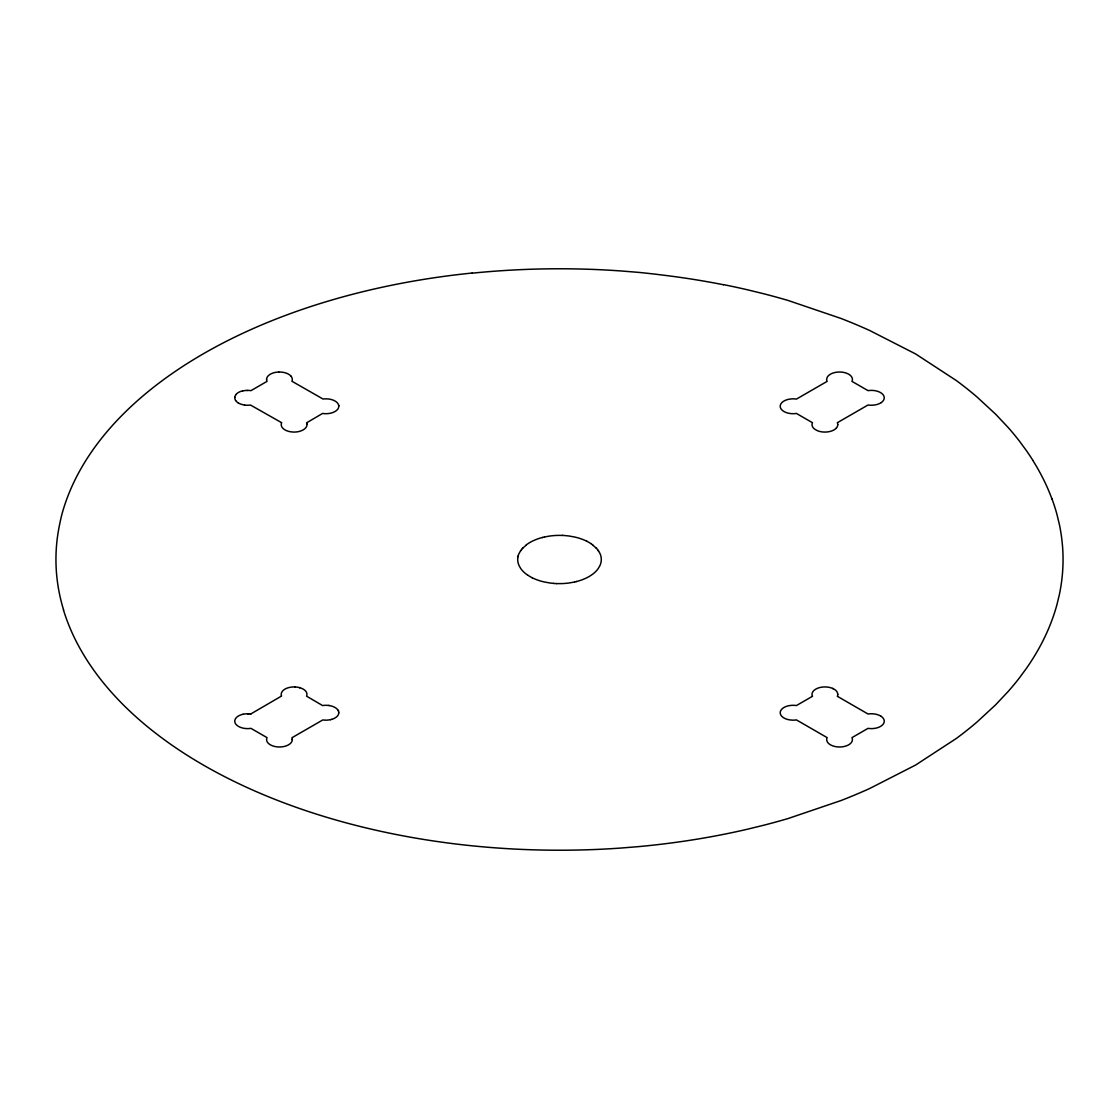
<?xml version="1.0" encoding="UTF-8"?>
<svg xmlns="http://www.w3.org/2000/svg" width="1119" height="1119" viewBox="0 0 1119 1119"><rect width="100%" height="100%" fill="white"/><g stroke="black" fill="none" stroke-linecap="round" stroke-linejoin="round"><path stroke-width="1.5" d="M234.808 397.301L234.822 397.161A12.519 7.232 0 0 1 234.962 396.518A13.862 8.001 0 0 1 235.144 396.014A13.554 7.819 0 0 1 235.466 395.399L235.549 395.273A13.582 7.847 0 0 1 235.885 394.797M518.125 556.143L518.237 555.723A43.123 24.898 0 0 1 518.95 553.667L520.755 550.464M836.369 428.004L835.921 428.465A14.477 8.365 0 0 1 835.306 429.011A15.596 9.008 0 0 1 834.606 429.514A14.757 8.518 0 0 1 833.683 430.074L833.515 430.158A15.218 8.784 0 0 1 832.816 430.493L832.648 430.563A13.834 7.987 0 0 1 831.725 430.941A11.134 6.434 0 0 1 830.746 431.249L830.536 431.305A13.204 7.623 0 0 1 829.515 431.57A15.344 8.854 0 0 1 829.095 431.654L828.885 431.696A10.519 6.071 0 0 1 828.228 431.808L826.703 431.99A13.764 7.945 0 0 1 826.032 432.032A12.994 7.497 0 0 1 825.36 432.06A16.617 9.595 0 0 1 824.913 432.06A14.869 8.588 0 0 1 824.004 432.046L823.78 432.032A16.701 9.637 0 0 1 823.122 431.99A11.274 6.518 0 0 1 822.675 431.948L822.017 431.878A22.24 12.841 0 0 1 821.36 431.78A10.519 6.071 0 0 1 820.94 431.696A14.673 8.476 0 0 1 820.297 431.57A19.624 11.33 0 0 1 819.681 431.416A21.653 12.505 0 0 1 819.066 431.249L818.87 431.193A11.4 6.574 0 0 1 818.283 430.997L818.087 430.941A17.708 10.225 0 0 1 817.346 430.647A16.253 9.386 0 0 1 816.996 430.493L814.632 429.109A14.435 8.337 0 0 1 814.128 428.689L814.003 428.577A14.043 8.113 0 0 1 813.555 428.129L813.457 428.004A21.653 12.505 0 0 1 813.163 427.654L812.898 427.304A13.26 7.651 0 0 1 812.674 426.926A10.519 6.071 0 0 1 812.492 426.563L812.282 426.059A17.177 9.917 0 0 1 812.142 425.542A16.701 9.637 0 0 1 812.1 425.29A13.512 7.805 0 0 1 812.058 424.898A16.617 9.595 0 0 1 812.044 424.633A13.848 8.001 0 0 1 812.1 423.989A13.792 7.959 0 0 1 812.142 423.737L812.492 422.716L796.42 413.443L794.882 413.624A13.764 7.945 0 0 1 794.21 413.666A12.994 7.497 0 0 1 793.539 413.694A16.617 9.595 0 0 1 793.091 413.694A14.869 8.588 0 0 1 792.196 413.68L791.972 413.666A16.701 9.637 0 0 1 791.301 413.624A11.274 6.518 0 0 1 790.853 413.582L790.196 413.498A22.24 12.841 0 0 1 789.538 413.401A10.519 6.071 0 0 1 789.119 413.331A14.673 8.476 0 0 1 788.475 413.205A19.624 11.33 0 0 1 787.86 413.051A21.653 12.505 0 0 1 787.244 412.883L787.049 412.827A11.4 6.574 0 0 1 786.461 412.631L786.279 412.561A17.708 10.225 0 0 1 785.524 412.282A16.253 9.386 0 0 1 785.174 412.114L784.321 411.694A17.442 10.071 0 0 1 783.846 411.428L782.824 410.743A14.435 8.337 0 0 1 782.307 410.309L782.181 410.197A14.043 8.113 0 0 1 781.733 409.75L781.635 409.638A21.653 12.505 0 0 1 781.342 409.288L781.09 408.925A13.26 7.651 0 0 1 780.866 408.561A10.519 6.071 0 0 1 780.67 408.183L780.516 407.806A17.177 9.917 0 0 1 780.321 407.176A16.701 9.637 0 0 1 780.279 406.91A13.512 7.805 0 0 1 780.237 406.533A16.617 9.595 0 0 1 780.237 406.267A13.848 8.001 0 0 1 780.279 405.624A13.792 7.959 0 0 1 780.321 405.358L780.67 404.351A10.519 6.071 0 0 1 780.866 403.973L781.09 403.609A13.204 7.623 0 0 1 781.538 403.022L781.733 402.784A11.722 6.77 0 0 1 782.181 402.336A11.596 6.7 0 0 1 782.685 401.903L782.95 401.693A11.833 6.826 0 0 1 783.384 401.399L783.538 401.301A14.505 8.379 0 0 1 784.321 400.84L784.657 400.672A11.568 6.672 0 0 1 785.174 400.42L785.524 400.266A11.274 6.504 0 0 1 786.279 399.973A15.274 8.812 0 0 1 786.853 399.777A12.505 7.218 0 0 1 787.258 399.651A13.876 8.015 0 0 1 787.86 399.483A13.764 7.945 0 0 1 788.475 399.343A13.568 7.833 0 0 1 789.329 399.175L791.748 398.882A21.023 12.141 0 0 1 792.42 398.854A12.729 7.343 0 0 1 793.091 398.84A13.834 7.987 0 0 1 793.539 398.854L793.763 398.854A15.974 9.218 0 0 1 794.882 398.91L795.105 398.937A15.596 9.008 0 0 1 795.763 399.007A12.211 7.05 0 0 1 796.42 399.105L827.137 381.369A12.211 7.05 0 0 1 826.927 380.866A15.596 9.008 0 0 1 826.857 380.6L826.829 380.474A10.952 6.322 0 0 1 826.731 379.956L826.717 379.831A13.848 8.001 0 0 1 826.689 379.439A12.98 7.497 0 0 1 826.717 379.047A13.582 7.833 0 0 1 826.745 378.795L827.193 377.397A13.652 7.875 0 0 1 827.542 376.781A11.596 6.686 0 0 1 828.074 376.11L828.536 375.62A14.477 8.365 0 0 1 829.151 375.075L829.291 374.977A15.596 9.008 0 0 1 829.85 374.571L830.004 374.473A14.757 8.518 0 0 1 830.788 374.012L830.955 373.928A15.218 8.784 0 0 1 831.641 373.592L831.809 373.508A13.834 7.987 0 0 1 832.732 373.145A11.134 6.434 0 0 1 833.711 372.823L833.921 372.767A13.204 7.623 0 0 1 834.942 372.515A15.344 8.854 0 0 1 835.361 372.417L835.585 372.389A10.519 6.071 0 0 1 836.229 372.277L837.767 372.095A13.764 7.945 0 0 1 838.439 372.054A12.994 7.497 0 0 1 839.11 372.026A16.617 9.595 0 0 1 839.558 372.026A14.869 8.588 0 0 1 840.453 372.04L840.677 372.054A16.701 9.637 0 0 1 841.348 372.095A11.274 6.518 0 0 1 841.782 372.137L842.439 372.207A22.24 12.841 0 0 1 843.097 372.305A10.519 6.071 0 0 1 843.53 372.389A14.673 8.476 0 0 1 844.16 372.515A19.624 11.33 0 0 1 844.789 372.655A21.653 12.505 0 0 1 845.391 372.823L845.586 372.893A11.4 6.574 0 0 1 846.174 373.075L846.37 373.145A17.708 10.225 0 0 1 847.111 373.438A16.253 9.386 0 0 1 847.475 373.592A23.499 13.568 0 0 1 847.992 373.844L848.328 374.012A17.442 10.071 0 0 1 848.803 374.292L849.251 374.571A23.499 13.568 0 0 1 849.685 374.879L849.825 374.977A14.435 8.337 0 0 1 850.342 375.397L850.454 375.508A14.043 8.113 0 0 1 850.902 375.956L851.013 376.068A21.653 12.505 0 0 1 851.293 376.418L851.559 376.781A13.26 7.651 0 0 1 851.783 377.145A10.519 6.071 0 0 1 851.965 377.523L852.174 378.026A17.177 9.917 0 0 1 852.314 378.544A16.701 9.637 0 0 1 852.356 378.795A13.512 7.805 0 0 1 852.398 379.187A16.617 9.595 0 0 1 852.412 379.439A13.848 8.001 0 0 1 852.356 380.096A13.792 7.959 0 0 1 852.314 380.348L851.965 381.369L868.05 390.643L869.575 390.461A13.764 7.945 0 0 1 870.246 390.419A12.994 7.497 0 0 1 870.918 390.391A16.617 9.595 0 0 1 871.365 390.391A14.869 8.588 0 0 1 872.274 390.405L872.498 390.419A16.701 9.637 0 0 1 873.156 390.461A11.274 6.518 0 0 1 873.603 390.503L874.261 390.573A22.24 12.841 0 0 1 874.918 390.671A10.519 6.071 0 0 1 875.338 390.755A14.673 8.476 0 0 1 875.981 390.881A19.624 11.33 0 0 1 876.597 391.035A21.653 12.505 0 0 1 877.212 391.202L877.408 391.258A11.4 6.574 0 0 1 877.995 391.454L878.191 391.524A17.708 10.225 0 0 1 878.933 391.804A16.253 9.386 0 0 1 879.282 391.958A23.499 13.568 0 0 1 879.8 392.209L880.135 392.391A17.442 10.071 0 0 1 880.625 392.657L881.073 392.937A23.499 13.568 0 0 1 881.506 393.245L881.646 393.342A14.435 8.337 0 0 1 882.15 393.762L882.276 393.874A14.043 8.113 0 0 1 882.723 394.322L882.821 394.447A21.653 12.505 0 0 1 883.115 394.797L883.381 395.147A13.26 7.651 0 0 1 883.604 395.525A10.519 6.071 0 0 1 883.786 395.888L883.996 396.392A17.177 9.917 0 0 1 884.136 396.909A16.701 9.637 0 0 1 884.178 397.161A13.512 7.805 0 0 1 884.22 397.553A16.617 9.595 0 0 1 884.234 397.818A13.848 8.001 0 0 1 884.178 398.462A13.792 7.959 0 0 1 884.136 398.714L883.842 399.609A10.519 6.071 0 0 1 883.604 400.112L883.381 400.476A13.204 7.623 0 0 1 882.919 401.064L882.821 401.189A11.722 6.77 0 0 1 882.276 401.749A11.596 6.7 0 0 1 881.772 402.169L881.646 402.281A11.722 6.77 0 0 1 881.171 402.602M526.126 544.981L527.972 543.68A41.263 23.821 0 0 1 532.084 541.288L534.35 540.239A41.319 23.849 0 0 1 539.89 538.197A38.298 22.1 0 0 1 541.834 537.638L542.505 537.456M881.073 402.686L880.919 402.784A14.505 8.379 0 0 1 880.149 403.246L879.8 403.413A11.568 6.672 0 0 1 879.282 403.665L878.933 403.819A11.274 6.504 0 0 1 878.191 404.113A15.274 8.812 0 0 1 877.604 404.309A12.505 7.218 0 0 1 877.212 404.421A13.876 8.015 0 0 1 876.597 404.588A13.764 7.945 0 0 1 875.981 404.742A13.568 7.833 0 0 1 875.128 404.91L872.708 405.19A21.023 12.141 0 0 1 872.051 405.232A12.729 7.343 0 0 1 871.379 405.232A13.834 7.987 0 0 1 870.918 405.232L870.694 405.232A15.974 9.218 0 0 1 869.589 405.162L869.365 405.148A15.596 9.008 0 0 1 868.694 405.078A12.211 7.05 0 0 1 868.05 404.98L837.32 422.716A12.211 7.05 0 0 1 837.53 423.22A15.596 9.008 0 0 1 837.599 423.472L837.641 423.611A10.952 6.322 0 0 1 837.725 424.115L837.753 424.255A13.848 8.001 0 0 1 837.767 424.647M250.74 713.992L281.568 696.032A12.966 7.483 0 0 1 281.428 695.654L281.401 695.528A12.589 7.26 0 0 1 281.275 694.885A12.757 7.371 0 0 1 281.233 694.228A14.799 8.546 0 0 1 281.261 693.976A15.596 9.008 0 0 1 281.303 693.584L281.359 693.332A13.386 7.721 0 0 1 281.47 692.941L281.624 692.563A12.966 7.483 0 0 1 281.862 692.074A10.924 6.308 0 0 1 282.086 691.696A11.106 6.406 0 0 1 282.352 691.346A11.274 6.504 0 0 1 282.645 690.996A11.442 6.602 0 0 1 283.191 690.423A14.099 8.141 0 0 1 283.694 689.989L283.82 689.891A15.428 8.91 0 0 1 284.394 689.486L284.534 689.388A14.673 8.462 0 0 1 285.317 688.926L285.667 688.758A11.68 6.742 0 0 1 286.184 688.507L286.534 688.353A11.554 6.672 0 0 1 287.275 688.073A11.372 6.56 0 0 1 288.254 687.751A11.19 6.462 0 0 1 288.87 687.584A11.008 6.35 0 0 1 289.485 687.43A10.938 6.308 0 0 1 290.115 687.304A10.742 6.21 0 0 1 290.772 687.192L292.744 686.982A13.848 8.001 0 0 1 293.64 686.94A13.232 7.637 0 0 1 294.325 686.94A12.757 7.371 0 0 1 294.87 686.996M576.495 581.544L577.166 581.362A38.298 22.1 0 0 0 579.11 580.803A41.319 23.849 0 0 0 584.65 578.761L586.915 577.712A41.263 23.821 0 0 0 591.028 575.32L592.874 574.019A41.319 23.849 0 0 0 596.399 570.83A38.298 22.1 0 0 0 597.364 569.697A41.207 23.793 0 0 0 598.245 568.536L600.05 565.333A43.123 24.898 0 0 0 600.763 563.277L600.875 562.857A41.879 24.17 0 0 0 601.183 561.178A43.921 25.359 0 0 0 601.183 557.71L601.127 557.402A41.305 23.849 0 0 0 600.875 556.143L600.777 555.723A43.123 24.898 0 0 0 600.05 553.667L598.511 550.856M544.519 536.98L549.387 536.099A43.123 24.898 0 0 1 552.968 535.679L553.681 535.609A41.305 23.849 0 0 1 555.863 535.469L556.591 535.442A43.921 25.359 0 0 1 562.605 535.442M574.481 582.02L569.613 582.901A43.123 24.898 0 0 1 566.032 583.321L565.319 583.391A41.305 23.849 0 0 1 563.137 583.531L562.409 583.558A43.921 25.359 0 0 1 556.395 583.558M278.771 372.026L278.547 372.04A12.001 6.924 0 0 0 277.218 372.137A12.393 7.162 0 0 0 276.561 372.207L276.337 372.235A13.148 7.595 0 0 0 275.05 372.473A15.12 8.728 0 0 0 274.631 372.557A12.98 7.497 0 0 0 272.449 373.214A12.91 7.455 0 0 0 267.707 376.418A13.582 7.847 0 0 0 267.371 376.907A13.554 7.819 0 0 0 266.979 377.649A13.862 8.001 0 0 0 266.784 378.152A12.519 7.232 0 0 0 266.644 378.795L266.616 378.921A12.813 7.399 0 0 0 266.686 379.341M246.949 390.405L246.726 390.405A12.001 6.924 0 0 0 245.397 390.503A12.393 7.162 0 0 0 244.739 390.587L244.515 390.615A13.148 7.595 0 0 0 243.229 390.839A15.12 8.728 0 0 0 242.809 390.937M294.996 686.954L295.22 686.968A12.575 7.26 0 0 1 296.325 687.052A13.862 8.001 0 0 1 297.206 687.15A13.554 7.819 0 0 1 298.283 687.346L298.493 687.388A13.582 7.847 0 0 1 299.319 687.584M248.53 713.782L248.754 713.796A12.575 7.26 0 0 1 249.859 713.88M553.681 583.391L552.968 583.321A43.123 24.898 0 0 1 549.387 582.901L543.848 581.866A41.207 23.793 0 0 1 541.834 581.362A38.298 22.1 0 0 1 539.89 580.803A41.319 23.849 0 0 1 534.35 578.761L532.084 577.712M244.515 405.022L245.173 405.106A13.386 7.721 0 0 0 245.844 405.162L246.278 405.19A15.26 8.812 0 0 0 246.726 405.218A13.204 7.623 0 0 0 247.411 405.232A12.757 7.371 0 0 0 248.306 405.232L248.53 405.218A12.589 7.26 0 0 0 249.635 405.148L249.859 405.12A12.966 7.483 0 0 0 250.516 405.05L281.68 422.716A13.722 7.917 0 0 0 281.428 423.346A12.575 7.26 0 0 0 281.289 423.989L281.275 424.115A12.813 7.399 0 0 0 281.331 424.661A14.799 8.546 0 0 0 281.261 425.024A15.596 9.008 0 0 0 281.303 425.416L281.68 426.563A10.868 6.28 0 0 0 281.862 426.926A10.924 6.308 0 0 0 282.086 427.304A11.106 6.406 0 0 0 282.352 427.654A11.274 6.504 0 0 0 282.645 428.004A11.442 6.602 0 0 0 283.191 428.577A11.596 6.7 0 0 0 283.694 428.997L283.96 429.206A11.722 6.77 0 0 0 284.394 429.514L284.688 429.696A14.673 8.462 0 0 0 285.485 430.158L285.667 430.242A11.68 6.742 0 0 0 286.184 430.493L286.534 430.647A11.554 6.672 0 0 0 287.275 430.927A11.372 6.56 0 0 0 288.254 431.249A11.19 6.462 0 0 0 288.87 431.416A11.008 6.35 0 0 0 289.485 431.57A10.938 6.308 0 0 0 290.115 431.696A10.742 6.21 0 0 0 290.772 431.808L292.744 432.018A15.652 9.036 0 0 0 293.192 432.046A13.288 7.679 0 0 0 293.863 432.06A12.813 7.399 0 0 0 294.843 432.032L294.996 432.046A12.687 7.329 0 0 0 296.157 431.962L296.325 431.948A12.393 7.162 0 0 0 296.983 431.878L297.206 431.836A13.148 7.595 0 0 0 298.493 431.612A15.12 8.728 0 0 0 298.913 431.514A12.687 7.329 0 0 0 299.319 431.416A13.554 7.819 0 0 0 299.724 431.305A12.896 7.455 0 0 0 305.641 427.892A13.218 7.637 0 0 0 305.837 427.654A13.582 7.847 0 0 0 306.172 427.178L306.256 427.052A13.554 7.819 0 0 0 306.564 426.437A13.862 8.001 0 0 0 306.76 425.933A12.575 7.26 0 0 0 306.9 425.29L306.914 425.164A12.813 7.399 0 0 0 306.942 424.772A13.218 7.637 0 0 0 306.97 424.269M832.816 688.507L832.466 688.353A11.596 6.7 0 0 0 831.725 688.059A11.722 6.77 0 0 0 830.941 687.807L830.536 687.695A13.204 7.623 0 0 0 829.515 687.43L828.885 687.304A10.519 6.071 0 0 0 828.228 687.192L826.479 686.996A13.792 7.959 0 0 0 826.032 686.968A13.848 8.001 0 0 0 824.913 686.94A16.617 9.595 0 0 0 824.465 686.94A13.512 7.805 0 0 0 823.78 686.968A16.701 9.637 0 0 0 823.346 686.996A17.177 9.917 0 0 0 822.451 687.08L821.584 687.192A10.519 6.071 0 0 0 820.94 687.304A13.26 7.651 0 0 0 820.297 687.43L819.681 687.584A21.653 12.505 0 0 0 819.066 687.751L818.87 687.807A14.043 8.113 0 0 0 818.101 688.059L817.905 688.143A14.435 8.337 0 0 0 817.164 688.437L815.975 689.024A17.442 10.071 0 0 0 815.499 689.304L814.772 689.794A16.253 9.386 0 0 0 814.506 690.003A17.708 10.225 0 0 0 814.003 690.423L813.891 690.535A11.4 6.574 0 0 0 813.555 690.871L813.457 690.996A21.653 12.505 0 0 0 813.163 691.346A19.624 11.33 0 0 0 812.898 691.696A14.673 8.476 0 0 0 812.674 692.074A10.519 6.071 0 0 0 812.548 692.311A22.24 12.841 0 0 0 812.38 692.689L812.24 693.067A11.274 6.518 0 0 0 812.17 693.332A16.701 9.637 0 0 0 812.1 693.71A14.869 8.588 0 0 0 812.044 694.367A16.617 9.595 0 0 0 812.058 694.619A12.994 7.497 0 0 0 812.1 695.011A13.764 7.945 0 0 0 812.17 695.389L812.492 696.284L796.42 705.557L794.658 705.362A13.792 7.959 0 0 0 794.21 705.334A13.848 8.001 0 0 0 793.091 705.306A16.617 9.595 0 0 0 792.644 705.32A13.512 7.805 0 0 0 791.972 705.334A16.701 9.637 0 0 0 791.525 705.362A17.177 9.917 0 0 0 790.629 705.446L789.762 705.557A10.519 6.071 0 0 0 789.119 705.669A13.26 7.651 0 0 0 788.475 705.795L787.86 705.949A21.653 12.505 0 0 0 787.244 706.117L787.049 706.173A14.043 8.113 0 0 0 786.279 706.439L786.084 706.509A14.435 8.337 0 0 0 785.356 706.802L784.153 707.39A17.442 10.071 0 0 0 783.692 707.67L782.95 708.159A16.253 9.386 0 0 0 782.685 708.369A17.708 10.225 0 0 0 782.181 708.803L782.069 708.914A11.4 6.574 0 0 0 781.733 709.25L781.635 709.362A21.653 12.505 0 0 0 781.342 709.712A19.624 11.33 0 0 0 781.09 710.075A14.673 8.476 0 0 0 780.866 710.439A10.519 6.071 0 0 0 780.726 710.691A22.24 12.841 0 0 0 780.558 711.055L780.433 711.446A11.274 6.518 0 0 0 780.363 711.698A16.701 9.637 0 0 0 780.279 712.09A14.869 8.588 0 0 0 780.237 712.733A16.617 9.595 0 0 0 780.237 712.985A12.994 7.497 0 0 0 780.279 713.376A13.764 7.945 0 0 0 780.363 713.768L780.67 714.649A10.519 6.071 0 0 0 780.866 715.027L780.936 715.153A15.344 8.854 0 0 0 781.09 715.391A13.204 7.623 0 0 0 781.538 715.978L781.635 716.104A11.134 6.434 0 0 0 782.181 716.664A13.834 7.987 0 0 0 782.824 717.195L782.95 717.307A15.218 8.784 0 0 0 783.538 717.699L783.692 717.797A14.757 8.518 0 0 0 784.489 718.244L784.657 718.328A15.596 9.008 0 0 0 785.356 718.664L785.524 718.734A14.477 8.365 0 0 0 786.461 719.097L787.258 719.349A11.596 6.686 0 0 0 788.475 719.657A13.652 7.875 0 0 0 789.538 719.867L791.972 720.118A13.582 7.833 0 0 0 792.42 720.146A12.98 7.497 0 0 0 793.091 720.16A13.848 8.001 0 0 0 793.763 720.146L793.986 720.132A10.952 6.322 0 0 0 794.882 720.076L795.105 720.063A15.596 9.008 0 0 0 795.539 720.021A12.211 7.05 0 0 0 796.42 719.895L827.137 737.631A12.211 7.05 0 0 0 826.983 738.008A15.596 9.008 0 0 0 826.857 738.4L826.829 738.526A15.974 9.218 0 0 0 826.717 739.169A13.834 7.987 0 0 0 826.703 739.561A12.729 7.343 0 0 0 826.717 739.953A21.023 12.141 0 0 0 826.773 740.33L827.263 741.729A13.568 7.833 0 0 0 827.556 742.219A13.764 7.945 0 0 0 827.808 742.582A13.876 8.015 0 0 0 828.102 742.932A12.505 7.218 0 0 0 828.312 743.156A15.274 8.812 0 0 0 828.647 743.492A11.274 6.504 0 0 0 829.151 743.925L829.417 744.121A11.568 6.672 0 0 0 829.85 744.429L830.144 744.625A14.505 8.379 0 0 0 830.955 745.072L831.123 745.156A11.833 6.826 0 0 0 831.641 745.408L831.99 745.562A11.596 6.7 0 0 0 832.746 745.855A11.722 6.77 0 0 0 833.515 746.107L833.921 746.233A13.204 7.623 0 0 0 834.942 746.485L835.585 746.611A10.519 6.071 0 0 0 836.229 746.723L837.991 746.919A13.792 7.959 0 0 0 838.439 746.946A13.848 8.001 0 0 0 839.558 746.974A16.617 9.595 0 0 0 840.005 746.974A13.512 7.805 0 0 0 840.677 746.946A16.701 9.637 0 0 0 841.124 746.919A17.177 9.917 0 0 0 842.006 746.849L842.887 746.723A10.519 6.071 0 0 0 843.53 746.611A13.26 7.651 0 0 0 844.16 746.485L844.789 746.345A21.653 12.505 0 0 0 845.391 746.177L845.586 746.107A14.043 8.113 0 0 0 846.37 745.855L846.551 745.786A14.435 8.337 0 0 0 847.293 745.478L847.475 745.408A23.499 13.568 0 0 0 847.992 745.156L848.482 744.89A17.442 10.071 0 0 0 848.957 744.625L849.251 744.429A23.499 13.568 0 0 0 849.685 744.121A16.253 9.386 0 0 0 849.95 743.925A17.708 10.225 0 0 0 850.454 743.492L850.58 743.38A11.4 6.574 0 0 0 850.902 743.044L851.013 742.932A21.653 12.505 0 0 0 851.293 742.582A19.624 11.33 0 0 0 851.559 742.219A14.673 8.476 0 0 0 851.783 741.855A10.519 6.071 0 0 0 851.909 741.603A22.24 12.841 0 0 0 852.077 741.226L852.216 740.848A11.274 6.518 0 0 0 852.286 740.596A16.701 9.637 0 0 0 852.356 740.205L852.384 740.079A14.869 8.588 0 0 0 852.412 739.561A16.617 9.595 0 0 0 852.398 739.295A12.994 7.497 0 0 0 852.356 738.904A13.764 7.945 0 0 0 852.286 738.526L851.965 737.631L868.05 728.357L869.799 728.553A13.792 7.959 0 0 0 870.246 728.581A13.848 8.001 0 0 0 871.365 728.609A16.617 9.595 0 0 0 871.813 728.609A13.512 7.805 0 0 0 872.498 728.581A16.701 9.637 0 0 0 872.932 728.553A17.177 9.917 0 0 0 873.827 728.469L874.694 728.357A10.519 6.071 0 0 0 875.338 728.245A13.26 7.651 0 0 0 875.981 728.119L876.597 727.965A21.653 12.505 0 0 0 877.212 727.798L877.408 727.742A14.043 8.113 0 0 0 878.177 727.476L878.373 727.406A14.435 8.337 0 0 0 879.114 727.112L879.282 727.042A23.499 13.568 0 0 0 879.8 726.79L880.303 726.525A17.442 10.071 0 0 0 880.779 726.245L881.073 726.063A23.499 13.568 0 0 0 881.506 725.755A16.253 9.386 0 0 0 881.772 725.546A17.708 10.225 0 0 0 882.276 725.126L882.387 725.014A11.4 6.574 0 0 0 882.723 724.678L882.821 724.553A21.653 12.505 0 0 0 883.115 724.203A19.624 11.33 0 0 0 883.381 723.853A14.673 8.476 0 0 0 883.604 723.475A10.519 6.071 0 0 0 883.73 723.238A22.24 12.841 0 0 0 883.898 722.86L884.038 722.482A11.274 6.518 0 0 0 884.108 722.217A16.701 9.637 0 0 0 884.178 721.839L884.192 721.699A14.869 8.588 0 0 0 884.234 721.182A16.617 9.595 0 0 0 884.22 720.93A12.994 7.497 0 0 0 884.178 720.538A13.764 7.945 0 0 0 884.108 720.16L883.842 719.391A10.519 6.071 0 0 0 883.604 718.888L883.534 718.776A15.344 8.854 0 0 0 883.381 718.524A13.204 7.623 0 0 0 882.919 717.936L882.821 717.811A11.134 6.434 0 0 0 882.276 717.251A13.834 7.987 0 0 0 881.632 716.719A15.218 8.784 0 0 0 880.919 716.216L880.779 716.132M586.915 541.288L584.65 540.239A41.319 23.849 0 0 0 579.11 538.197A38.298 22.1 0 0 0 577.166 537.638A41.207 23.793 0 0 0 575.152 537.134L569.613 536.099A43.123 24.898 0 0 0 566.032 535.679L565.319 535.609A41.879 24.17 0 0 0 562.353 535.372M833.347 688.758L833.515 688.842A14.505 8.379 0 0 1 834.312 689.29L834.606 689.486A11.568 6.672 0 0 1 835.04 689.794L835.306 690.003A11.274 6.504 0 0 1 835.809 690.423A15.274 8.812 0 0 1 836.159 690.759A12.505 7.218 0 0 1 836.369 690.996A13.876 8.015 0 0 1 836.648 691.346A13.764 7.945 0 0 1 836.914 691.696A13.568 7.833 0 0 1 837.208 692.185L837.697 693.584A21.023 12.141 0 0 1 837.753 693.976A12.729 7.343 0 0 1 837.767 694.353M235.661 400.518A11.274 6.518 0 0 0 236.179 401.175A11.372 6.56 0 0 0 236.724 401.749A11.554 6.672 0 0 0 237.228 402.183L237.354 402.281A11.722 6.77 0 0 0 237.927 402.686L238.221 402.868M591.028 543.68L592.874 544.981M527.972 575.32L526.126 574.019A41.319 23.849 0 0 1 522.601 570.83A38.298 22.1 0 0 1 521.636 569.697L521.328 569.319A41.193 23.779 0 0 1 520.489 568.144L518.964 565.333A43.123 24.898 0 0 1 518.237 563.277L518.125 562.857A41.305 23.849 0 0 1 517.873 561.598L517.817 561.178A43.921 25.359 0 0 1 517.817 557.71M597.672 549.681L597.364 549.303A38.298 22.1 0 0 0 596.399 548.17M338.386 710.929L338.442 711.069A12.393 7.162 0 0 1 338.567 711.446L338.609 711.572A12.687 7.329 0 0 1 338.735 712.188L338.749 712.341A12.813 7.399 0 0 1 338.707 712.873M338.693 405.498L338.386 404.477A10.742 6.21 0 0 0 338.134 403.973A10.938 6.308 0 0 0 337.91 403.609A11.008 6.35 0 0 0 337.658 403.246A11.19 6.462 0 0 0 337.365 402.896A11.372 6.56 0 0 0 336.819 402.336A11.554 6.672 0 0 0 336.315 401.903L336.05 401.693A11.68 6.742 0 0 0 335.616 401.399L335.308 401.203A14.673 8.462 0 0 0 334.511 400.756L334.343 400.672A15.428 8.91 0 0 0 333.644 400.336L333.462 400.266A14.099 8.141 0 0 0 332.721 399.973A11.442 6.602 0 0 0 331.742 399.651A11.106 6.406 0 0 0 330.525 399.343A10.924 6.308 0 0 0 329.881 399.203A12.994 7.497 0 0 0 329.028 399.063L328.371 398.979A13.386 7.721 0 0 0 327.699 398.923L327.252 398.882A15.596 9.008 0 0 0 326.58 398.854A14.799 8.546 0 0 0 326.133 398.854A12.813 7.399 0 0 0 325.265 398.896L325.014 398.868A12.589 7.26 0 0 0 323.909 398.937L323.685 398.965A12.896 7.455 0 0 0 322.985 399.007L291.919 381.243A13.722 7.917 0 0 0 292.101 380.726A12.575 7.26 0 0 0 292.255 380.082L292.269 379.956A12.813 7.399 0 0 0 292.297 379.439A14.519 8.379 0 0 0 292.297 379.187A13.694 7.903 0 0 0 292.227 378.67L291.863 377.523A10.868 6.28 0 0 0 291.681 377.145A10.924 6.308 0 0 0 291.444 376.781A11.274 6.504 0 0 0 290.898 376.068M306.886 423.863L306.564 422.842L322.58 413.443L324.566 413.652A15.652 9.036 0 0 0 325.014 413.68A13.288 7.679 0 0 0 325.685 413.694A12.813 7.399 0 0 0 326.65 413.666L326.804 413.68A12.687 7.329 0 0 0 327.979 413.596L328.147 413.582A12.393 7.162 0 0 0 328.804 413.498L329.028 413.471A13.148 7.595 0 0 0 330.315 413.247A15.12 8.728 0 0 0 330.734 413.149A12.687 7.329 0 0 0 331.14 413.051A13.554 7.819 0 0 0 331.546 412.939A12.896 7.455 0 0 0 337.462 409.526A13.218 7.637 0 0 0 337.658 409.288A13.582 7.847 0 0 0 337.994 408.813L338.064 408.687A13.554 7.819 0 0 0 338.386 408.071A13.862 8.001 0 0 0 338.567 407.554A12.575 7.26 0 0 0 338.721 406.91L338.735 406.784A12.813 7.399 0 0 0 338.763 406.393A13.218 7.637 0 0 0 338.791 405.903M292.283 739.169L292.269 739.044A12.589 7.26 0 0 0 292.143 738.4L292.101 738.274A11.945 6.896 0 0 0 291.919 737.757L322.804 719.937A13.722 7.917 0 0 0 323.685 720.035A12.575 7.26 0 0 0 324.79 720.118L325.014 720.132A12.813 7.399 0 0 0 325.909 720.146A14.799 8.546 0 0 0 326.58 720.146A15.596 9.008 0 0 0 327.252 720.118L329.238 719.895A10.868 6.28 0 0 0 329.881 719.797A10.924 6.308 0 0 0 330.525 719.657M532.252 577.768A41.207 23.793 0 0 1 528.126 575.39M522.601 548.45A41.319 23.849 0 0 1 526.126 545.261M520.741 550.73A41.193 23.779 0 0 1 521.622 549.569M556.465 583.6A41.879 24.17 0 0 1 553.569 583.419M517.635 557.78A41.879 24.17 0 0 1 517.943 556.115M521.636 549.303A38.298 22.1 0 0 1 522.601 548.17M542.323 537.526A41.263 23.821 0 0 1 544.352 537.05M586.748 541.232A41.207 23.793 0 0 1 590.874 543.61M592.874 545.261A41.319 23.849 0 0 1 596.399 548.45M597.658 549.947A41.207 23.793 0 0 1 598.497 551.121M576.677 581.474A41.263 23.821 0 0 1 574.648 581.95M292.227 739.183A12.813 7.399 0 0 1 292.241 739.701M247.593 713.81A12.813 7.399 0 0 1 248.488 713.838M242.935 714.286A11.274 6.504 0 0 0 241.788 714.579A11.442 6.602 0 0 0 240.823 714.887A11.596 6.7 0 0 0 240.067 715.181L239.718 715.335A11.722 6.77 0 0 0 239.2 715.587L238.865 715.754A14.701 8.49 0 0 0 238.081 716.216L237.927 716.314A15.428 8.91 0 0 0 237.368 716.719L237.228 716.817A11.554 6.672 0 0 0 236.724 717.251A11.372 6.56 0 0 0 236.179 717.825A11.274 6.518 0 0 0 235.885 718.174A13.582 7.847 0 0 0 235.619 718.524A11.036 6.378 0 0 0 235.396 718.888A10.742 6.21 0 0 0 235.214 719.265L234.864 720.286A15.26 8.812 0 0 0 234.808 720.664A13.288 7.679 0 0 0 234.78 721.056A12.813 7.399 0 0 0 234.822 721.615L234.808 721.699A12.001 6.924 0 0 0 234.976 722.482A12.393 7.162 0 0 0 235.102 722.86L235.158 722.986A13.148 7.595 0 0 0 235.549 723.727A15.12 8.728 0 0 0 235.703 723.965A12.98 7.497 0 0 0 236.85 725.224A12.91 7.455 0 0 0 242.403 727.965A13.582 7.847 0 0 0 243.229 728.161L243.438 728.203A13.554 7.819 0 0 0 244.515 728.385A13.862 8.001 0 0 0 245.397 728.497A12.519 7.232 0 0 0 246.516 728.581L246.726 728.595A12.813 7.399 0 0 0 247.411 728.609A13.232 7.637 0 0 0 248.082 728.609A13.582 7.847 0 0 0 248.977 728.567L250.95 728.357L267.035 737.631L266.686 738.652A15.26 8.812 0 0 0 266.616 739.044A13.288 7.679 0 0 0 266.588 739.421A12.813 7.399 0 0 0 266.63 739.981L266.616 740.079A12.001 6.924 0 0 0 266.784 740.848A12.393 7.162 0 0 0 266.923 741.226L266.979 741.351A13.148 7.595 0 0 0 267.371 742.093A15.12 8.728 0 0 0 267.525 742.345A12.938 7.469 0 0 0 272.449 745.786A12.91 7.455 0 0 0 274.225 746.331A13.582 7.847 0 0 0 275.05 746.527L275.26 746.569A13.554 7.819 0 0 0 276.337 746.765A13.862 8.001 0 0 0 277.218 746.863A12.519 7.232 0 0 0 278.323 746.946L278.547 746.96A12.813 7.399 0 0 0 279.218 746.974A13.232 7.637 0 0 0 279.89 746.974A13.582 7.847 0 0 0 280.785 746.933L282.771 746.723A10.742 6.21 0 0 0 283.415 746.611A13.47 7.777 0 0 0 284.058 746.485A11.274 6.518 0 0 0 285.289 746.177A11.372 6.56 0 0 0 286.254 745.855A11.554 6.672 0 0 0 287.01 745.562L287.359 745.408A11.722 6.77 0 0 0 287.877 745.156L288.212 744.988A14.673 8.462 0 0 0 288.996 744.527L289.15 744.429A15.428 8.91 0 0 0 289.709 744.023L289.849 743.925A14.099 8.141 0 0 0 290.353 743.492A11.442 6.602 0 0 0 290.898 742.932A11.274 6.504 0 0 0 291.192 742.582A13.792 7.959 0 0 0 291.444 742.219A10.924 6.308 0 0 0 291.681 741.855A12.994 7.497 0 0 0 291.919 741.351L292.073 740.974A13.386 7.721 0 0 0 292.185 740.596L292.227 740.33A15.26 8.812 0 0 0 292.269 740.079A13.204 7.623 0 0 0 292.297 739.687M243.019 714.258A10.924 6.308 0 0 1 243.662 714.132A10.868 6.28 0 0 1 244.306 714.02L246.278 713.81A13.694 7.903 0 0 1 247.187 713.768A14.519 8.379 0 0 1 247.635 713.768M250.055 713.88A13.694 7.903 0 0 1 250.936 713.978M299.514 687.598A13.232 7.637 0 0 1 299.92 687.709M299.724 687.695A12.896 7.455 0 0 1 305.683 691.108A13.554 7.819 0 0 1 305.837 691.346A12.687 7.329 0 0 1 306.019 691.584A15.12 8.728 0 0 1 306.172 691.822A13.148 7.595 0 0 1 306.564 692.563L306.62 692.689A12.393 7.162 0 0 1 306.76 693.067L306.788 693.207A12.687 7.329 0 0 1 306.914 693.822L306.928 693.976A12.757 7.371 0 0 1 306.956 694.493A13.288 7.679 0 0 1 306.914 694.885A15.652 9.036 0 0 1 306.886 695.137L306.564 696.158L322.58 705.557L324.566 705.348A13.848 8.001 0 0 1 325.461 705.306A13.232 7.637 0 0 1 326.133 705.306A12.813 7.399 0 0 1 326.776 705.376L327.028 705.334A12.575 7.26 0 0 1 328.147 705.418M328.385 705.418A13.848 8.001 0 0 1 329.266 705.529M329.028 705.529A13.554 7.819 0 0 1 330.105 705.711L330.315 705.753A13.582 7.847 0 0 1 331.14 705.949A13.218 7.637 0 0 1 331.546 706.061A12.896 7.455 0 0 1 337.504 709.474A13.554 7.819 0 0 1 337.658 709.712A12.687 7.329 0 0 1 337.826 709.95A15.12 8.728 0 0 1 337.994 710.187M338.19 710.313A13.218 7.637 0 0 1 338.581 711.055M338.763 712.859A13.288 7.679 0 0 1 338.735 713.251A15.652 9.036 0 0 1 338.693 713.502L338.386 714.523A10.742 6.21 0 0 1 338.134 715.027A10.938 6.308 0 0 1 337.91 715.391A11.008 6.35 0 0 1 337.658 715.754A11.19 6.462 0 0 1 337.365 716.104A11.372 6.56 0 0 1 336.819 716.664A11.554 6.672 0 0 1 336.315 717.097L336.05 717.307A11.68 6.742 0 0 1 335.616 717.601L335.462 717.699A14.673 8.462 0 0 1 334.679 718.16L334.343 718.328A11.722 6.77 0 0 1 333.826 718.58L333.462 718.734A11.596 6.7 0 0 1 331.825 719.321M331.742 719.349A11.274 6.504 0 0 1 330.609 719.643M832.676 688.451A11.722 6.77 0 0 1 833.193 688.703M837.767 694.353A13.834 7.987 0 0 1 837.753 694.619L837.753 694.745A15.974 9.218 0 0 1 837.641 695.389L837.599 695.528A15.596 9.008 0 0 1 837.488 695.906A12.211 7.05 0 0 1 837.32 696.284L868.05 714.02A12.211 7.05 0 0 1 868.917 713.894A15.596 9.008 0 0 1 869.365 713.852L869.589 713.838A10.952 6.322 0 0 1 870.47 713.782L870.694 713.768A13.848 8.001 0 0 1 871.379 713.768A12.98 7.497 0 0 1 872.051 713.768A13.582 7.833 0 0 1 872.498 713.796L874.918 714.048A13.652 7.875 0 0 1 875.981 714.258A11.596 6.686 0 0 1 876.597 714.412A11.512 6.644 0 0 1 877.212 714.579L877.995 714.831A14.477 8.365 0 0 1 878.933 715.181L879.114 715.265A15.596 9.008 0 0 1 879.814 715.587L879.968 715.67A14.757 8.518 0 0 1 880.779 716.118M837.767 424.647A12.98 7.497 0 0 1 837.753 425.024A13.582 7.833 0 0 1 837.711 425.29L837.32 426.563A13.652 7.875 0 0 1 836.914 427.304A11.596 6.686 0 0 1 836.397 427.962M244.529 405.022A12.966 7.483 0 0 1 243.662 404.882A10.924 6.308 0 0 1 243.019 404.742A13.792 7.959 0 0 1 242.403 404.588A11.274 6.504 0 0 1 241.788 404.421A11.442 6.602 0 0 1 240.823 404.113A14.099 8.141 0 0 1 240.067 403.819L239.886 403.735A15.428 8.91 0 0 1 239.186 403.413L239.032 403.33A14.673 8.462 0 0 1 238.221 402.882M235.773 394.713A12.966 7.483 0 0 1 242.739 390.811M234.878 397.371A12.757 7.371 0 0 0 234.85 397.749A13.232 7.637 0 0 0 234.78 398.07A13.582 7.847 0 0 0 234.85 398.588L235.214 399.735A10.742 6.21 0 0 0 235.396 400.112A13.47 7.777 0 0 0 235.633 400.476M246.907 390.517A12.757 7.371 0 0 1 247.803 390.503M247.858 390.391A13.288 7.679 0 0 1 248.53 390.405A15.26 8.812 0 0 1 248.977 390.433L250.95 390.643L267.035 381.369L266.686 380.348A13.582 7.847 0 0 1 266.602 379.705A13.232 7.637 0 0 1 266.588 379.313M278.799 372.067A12.813 7.399 0 0 1 279.694 372.054A13.288 7.679 0 0 1 280.337 372.04A15.26 8.812 0 0 1 280.785 372.067L282.771 372.277A10.742 6.21 0 0 1 283.415 372.389A11.036 6.378 0 0 1 284.058 372.515A13.582 7.847 0 0 1 284.674 372.655A11.274 6.518 0 0 1 285.289 372.823A11.372 6.56 0 0 1 286.254 373.145A11.554 6.672 0 0 1 287.01 373.438L287.191 373.508A15.428 8.91 0 0 1 287.877 373.844L288.045 373.928A14.701 8.49 0 0 1 288.856 374.375L289.15 374.571A11.722 6.77 0 0 1 289.583 374.879L289.849 375.075A11.596 6.7 0 0 1 290.856 376.026M338.693 405.358A13.862 8.001 0 0 1 338.763 405.875M306.886 423.723A13.862 8.001 0 0 1 306.942 424.241M63.447 609.897A503.676 290.8 0 0 0 480.722 846.635A499.675 288.478 0 0 0 498.137 848.048A504.054 291.01 0 0 0 594.623 849.517A507.285 292.884 0 0 0 620.863 848.048L638.278 846.649A505.746 291.989 0 0 0 664.196 843.866A503.396 290.632 0 0 0 731.742 832.69A508.166 293.388 0 0 0 748.135 829.053L764.319 825.081A498.668 287.905 0 0 0 788.112 818.535L841.082 800.519A501.34 289.443 0 0 0 869.519 788.587L915.566 765.074L956.297 738.484A501.34 289.443 0 0 0 976.957 722.063L995.588 704.858L1008.163 691.486A498.668 287.905 0 0 0 1019.521 677.75L1026.389 668.407A508.166 293.388 0 0 0 1035.621 654.153A503.396 290.632 0 0 0 1052.042 619.94A505.746 291.989 0 0 0 1056.854 604.973L1059.301 594.93A507.746 293.15 0 0 0 1061.819 579.782A502.753 290.269 0 0 0 1061.819 539.232A507.746 293.15 0 0 0 1059.301 524.07L1056.854 514.027A505.746 291.989 0 0 0 1052.042 499.06M472.064 273.036A503.676 290.8 0 0 0 62.007 513.957A499.675 288.478 0 0 0 59.699 524.07A504.068 291.024 0 0 0 60.846 599.966A499.675 288.478 0 0 0 63.601 609.981M723.461 284.744A503.396 290.632 0 0 0 664.21 275.274A505.746 291.989 0 0 0 638.278 272.351L620.863 270.952A507.746 293.15 0 0 0 594.623 269.483A504.096 291.038 0 0 0 489.423 271.609A499.675 288.478 0 0 0 472.064 273.19M1032.683 460.189A503.396 290.632 0 0 1 1052.042 499.186M1032.683 460.063A508.166 293.388 0 0 0 1026.389 450.593L1019.521 441.25A498.668 287.905 0 0 0 1008.163 427.514L995.588 414.142L976.957 396.937A501.34 289.443 0 0 0 956.297 380.516L915.566 353.926L869.519 330.413A501.34 289.443 0 0 0 841.082 318.481L788.112 300.465A498.668 287.905 0 0 0 764.319 293.919L748.135 289.947A508.166 293.388 0 0 0 723.447 284.618"/></g></svg>
